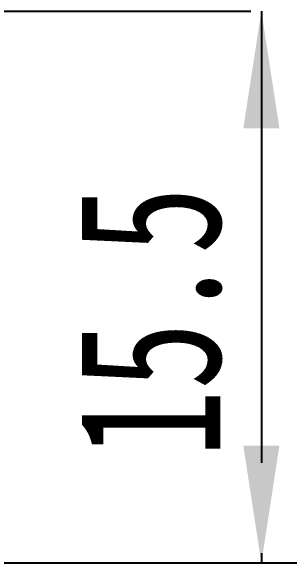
# Model space of a CAD drawing. Header units: millimetres. Extents: x 5 to 415, y 5 to 292.
# Drawn here: x 59.38 to 67.41, y 76.87 to 92.39 of the extents above; entities that cross this region are included whole.
import ezdxf

# ---------------------------------------------------------------- set-up
doc = ezdxf.new("R2010")
doc.units = ezdxf.units.MM
doc.linetypes.add('CENTERX2', pattern=[20.32, 12.7, -2.54, 2.54, -2.54])
doc.layers.add('CENTER_LINE', color=7, linetype='CENTERX2')
doc.styles.add('SLDTEXTSTYLE0', font='TXT', dxfattribs={"width": 0.7})
doc.dimstyles.new('SLDDIMSTYLE4', dxfattribs={"dimtxt": 4, "dimasz": 3.302, "dimexe": 0, "dimexo": 0.0625, "dimgap": 1, "dimtad": 1, "dimdec": 1, "dimrnd": 1e-09, "dimzin": 12, "dimdsep": 46, "dimtxsty": 'SLDTEXTSTYLE0', "dimsah": 1, "dimcen": 0.09, "dimadec": 0, "dimazin": 3, "dimtfac": 1, "dimtdec": 1, "dimtofl": 0, "dimtmove": 0, "dimatfit": 3, "dimfxl": 1, "dimfrac": 2, "dimtolj": 1, "dimtzin": 12, "dimarcsym": 0})

# ---------------------------------------------------------------- blocks, each defined once
blk = doc.blocks.new('_D_31')
at = {"layer": 'CENTER_LINE'}
for p, q in [((53.416, 92.393), (67.411, 92.393)), ((66.411, 92.393), (66.411, 76.873)), ((56.406, 76.873), (67.411, 76.873))]:
    blk.add_line(p, q, dxfattribs=at)
for points in [[(66.411, 92.393), (65.903, 89.091), (66.919, 89.091)], [(66.411, 76.873), (66.919, 80.175), (65.903, 80.175)]]:
    blk.add_solid(points, dxfattribs=at)
at = {"layer": 'CENTER_LINE', "insert": (61.255, 79.839), "char_height": 4, "attachment_point": 1, "rotation": 90, "style": 'SLDTEXTSTYLE0'}
blk.add_mtext('15.5', dxfattribs=at)

msp = doc.modelspace()

# ---------------------------------------------------------------- dimensions: what is measured, and where the dimension line sits
at = {"layer": 'CENTER_LINE'}
dim = msp.add_linear_dim(base=(66.411, 76.873), p1=(52.416, 92.393), p2=(55.406, 76.873), angle=90, dimstyle='SLDDIMSTYLE4', dxfattribs=at)
dim.commit()
dim.dimension.update_dxf_attribs({"geometry": '_D_31', "text_midpoint": (66.411, 84.633), "dimtype": 160})

doc.saveas('drawing.dxf')
